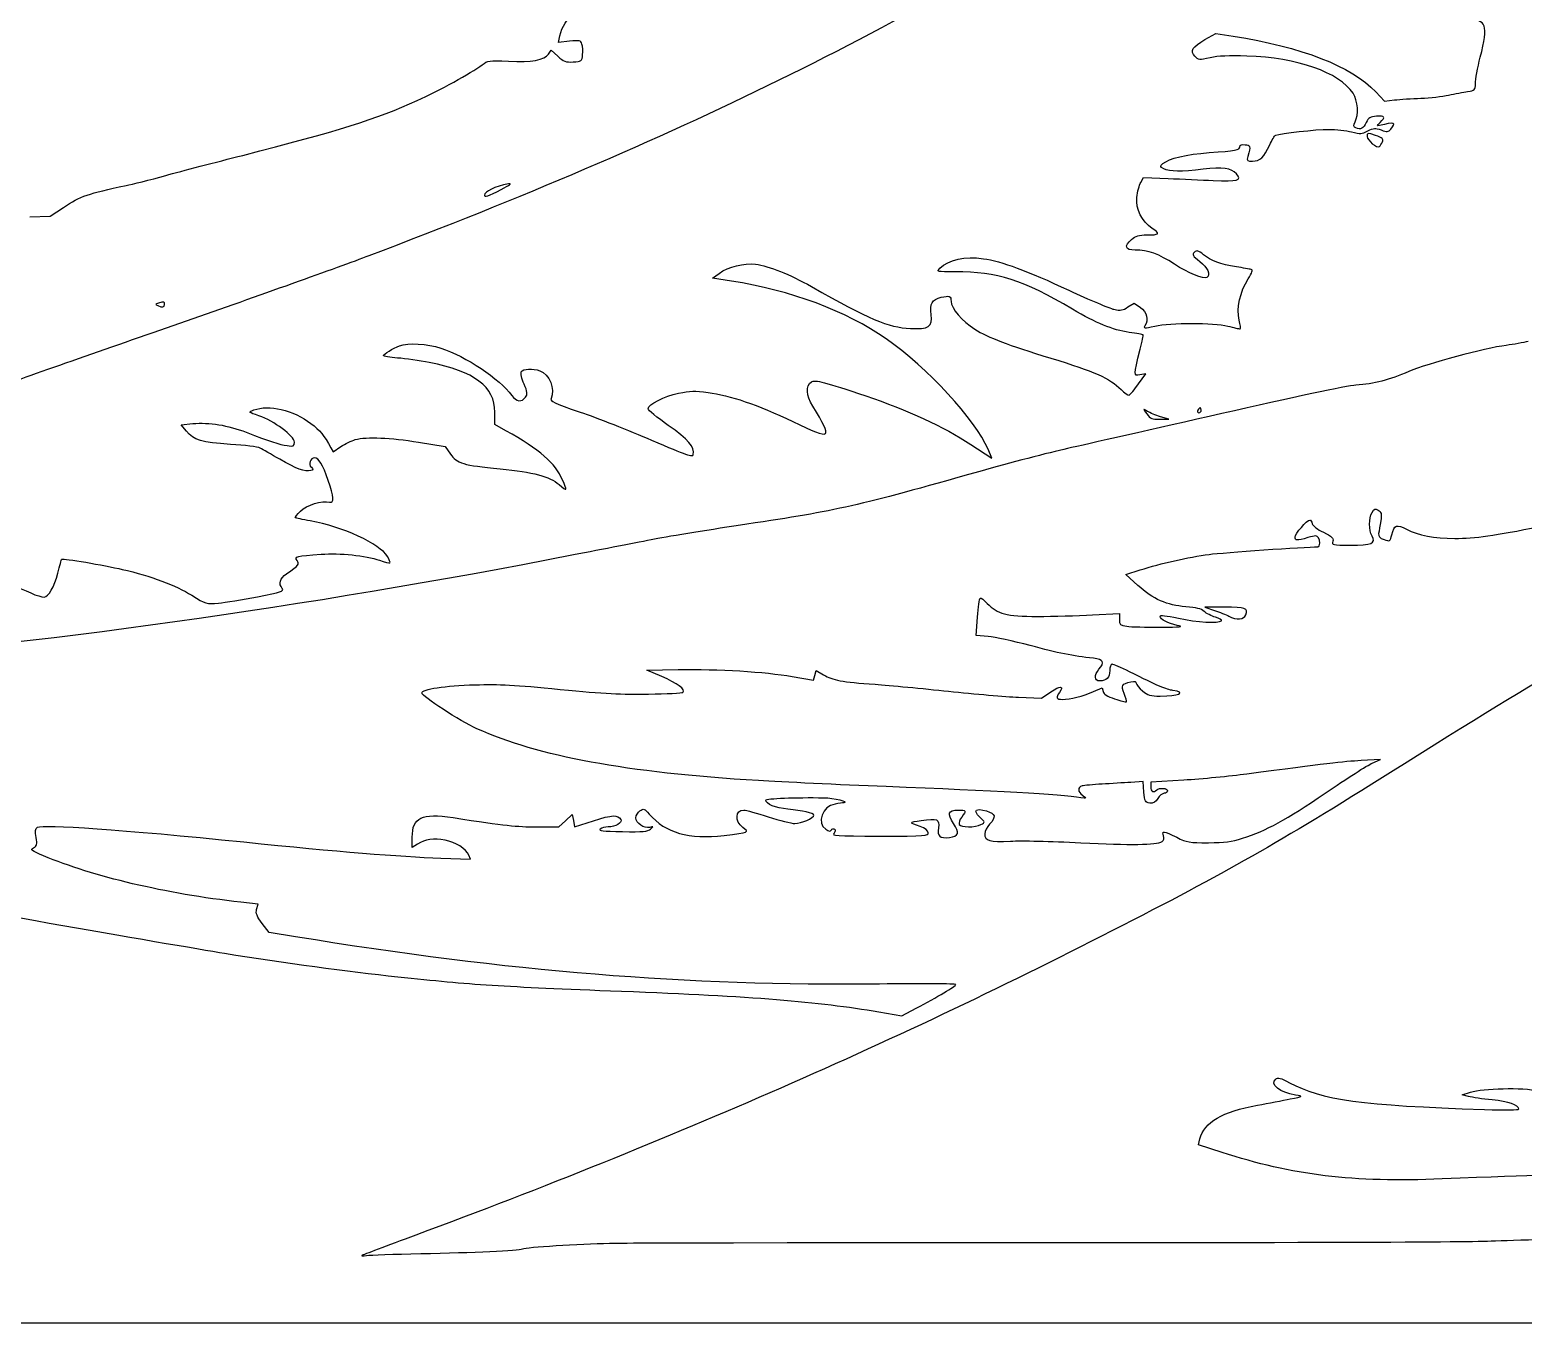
# Model space of a CAD drawing. Extents: x 0 to 500, y 0 to 193.
# Drawn here: x 383.7 to 451.8, y 0 to 59 of the extents above; entities that cross this region are included whole.
import ezdxf

# ---------------------------------------------------------------- set-up
doc = ezdxf.new("R2010")
doc.units = 0
doc.layers.add('Layer_1', color=7, linetype='CONTINUOUS')

msp = doc.modelspace()

# ---------------------------------------------------------------- linework, layer by layer
at = {"layer": 'Layer_1', "color": 7}
for points in [[(408.274203, 58.527863), (407.769793, 58.475063), (407.839893, 58.780813)], [(437.279343, 58.601533), (437.770353, 58.882123), (438.564803, 58.759063)], [(407.318723, 57.939233), (407.446113, 58.117953), (407.750513, 57.839643)], [(445.069553, 56.221873), (445.478883, 55.791813), (445.931683, 55.846213)], [(434.350313, 52.085183), (434.478443, 52.304333), (435.601593, 52.260033)], [(383.644913, 50.512043), (384.584573, 50.545043), (385.188303, 50.943953)], [(415.668193, 47.579453), (414.809253, 47.712443), (415.110563, 47.931773)], [(433.764533, 46.395503), (434.041383, 46.576873), (434.331773, 46.374373)], [(434.243943, 42.880843), (434.577743, 43.346683), (434.313383, 43.300383)], [(405.376393, 40.748123), (404.873273, 41.032323), (404.873273, 41.595423)], [(390.795413, 40.733523), (390.564383, 41.020183), (391.086933, 41.068883)], [(435.216043, 41.266613), (435.624853, 41.269613), (435.243933, 41.384833), (435.243953, 41.384833)], [(401.390163, 40.223583), (402.608833, 40.023463), (402.846233, 39.682703)], [(397.389423, 39.969923), (397.490133, 39.785373), (397.842893, 40.022633)], [(426.594343, 40.119893), (427.550703, 39.495313), (427.378263, 39.901413)], [(434.219363, 33.683743), (433.673343, 34.180453), (434.319863, 34.387883)], [(427.381813, 31.352753), (426.843403, 31.402453), (426.898703, 32.231183)], [(432.139823, 32.337413), (433.374723, 32.406213), (433.374723, 32.136343)], [(438.170533, 32.688323), (437.271413, 32.686323), (437.710493, 32.543263)], [(439.145733, 32.340853), (439.145733, 32.341183)], [(412.495583, 29.524313), (411.805083, 29.818803), (413.232083, 29.842603)], [(418.437063, 29.526183), (419.416023, 29.354083), (419.479223, 29.574513), (419.542423, 29.794943), (419.877413, 29.598383)], [(428.772773, 28.579333), (429.823953, 28.534233), (430.246893, 28.829173)], [(432.187473, 28.834253), (432.591903, 29.010613), (432.626503, 28.840593)], [(444.910843, 25.571083), (445.284683, 25.737093), (444.406523, 25.687293)], [(434.494593, 24.250073), (434.461893, 24.728743), (433.890853, 24.692343)], [(436.311033, 24.792453), (434.801713, 24.699653), (434.801713, 24.484323)], [(406.777543, 22.662393), (407.787323, 22.661523), (408.094773, 22.943563), (408.402233, 23.225603), (408.457133, 22.946483), (408.512033, 22.667383), (409.368763, 22.938953)], [(401.349553, 21.876883), (401.102573, 21.716113), (401.102573, 22.185143)], [(402.403003, 21.233353), (403.762843, 21.182653), (403.682743, 21.367043)], [(394.001493, 18.894763), (394.068193, 19.127333), (393.276933, 19.217433)], [(395.778333, 17.643843), (394.570453, 17.842733), (394.252623, 18.252463)], [(422.397823, 14.216233), (423.440623, 14.039913), (424.099243, 14.383433)], [(449.306183, 10.352203), (449.016703, 10.433003), (449.400893, 10.554033)], [(438.058863, 7.795713), (436.980253, 8.146263), (437.051653, 8.419023)], [(499.703206, 7.977543), (500.005066, 7.891643), (500.005066, 3.947463), (500.005066, 0.003273), (416.017403, 0.003273), (332.029433, 0.003273), (332.088933, 0.312473), (332.088083, 0.312653)]]:
    msp.add_lwpolyline(points, dxfattribs=at)
for points in [[(445.382833, 53.937243)], [(405.163893, 51.760143)], [(389.796193, 46.507303)], [(437.106763, 41.684643)]]:
    msp.add_lwpolyline(points, close=True, dxfattribs=at)
for points in [[(433.815783, 65.799033), (423.567983, 59.169303), (413.020323, 53.979823), (399.125563, 48.731313)], [(407.839893, 58.780813), (408.022283, 59.576243), (408.704503, 60.210533), (410.270553, 61.040703)], [(449.842213, 57.798663), (450.214323, 59.300723), (450.136083, 59.529293), (449.262123, 59.493323)], [(438.564803, 58.759063), (441.692293, 58.274583), (443.956263, 57.391523), (445.069553, 56.221873)], [(405.495633, 57.614753), (406.565323, 57.564453), (407.122243, 57.663553), (407.318723, 57.939233)], [(408.846173, 58.392903), (408.782973, 58.568543), (408.746163, 58.577213), (408.274203, 58.527863)], [(408.878673, 57.906313), (408.897973, 58.070703), (408.883673, 58.289683), (408.846173, 58.392903)], [(436.821693, 57.839833), (436.589633, 58.086803), (436.699983, 58.270473), (437.279343, 58.601533)], [(401.324393, 55.815063), (402.359683, 56.283333), (403.761903, 57.058193), (404.288163, 57.452833)], [(404.288163, 57.452833), (404.555253, 57.653123), (404.587533, 57.657453), (405.495633, 57.614753)], [(407.750513, 57.839643), (408.014713, 57.598093), (408.106983, 57.564373), (408.449253, 57.584373)], [(408.449253, 57.584373), (408.821853, 57.606173), (408.845523, 57.623873), (408.878673, 57.906313)], [(437.516843, 57.773233), (437.001783, 57.661123), (436.988403, 57.662413), (436.821693, 57.839833)], [(439.194593, 57.850633), (438.354083, 57.877533), (437.899823, 57.856633), (437.516843, 57.773233)], [(444.035433, 56.152793), (443.396433, 57.113153), (441.504483, 57.776723), (439.194593, 57.850633)], [(449.623403, 56.599093), (449.623403, 56.774683), (449.722303, 57.314483), (449.842213, 57.798663)], [(449.265923, 56.230093), (449.599823, 56.276693), (449.622723, 56.300293), (449.623403, 56.599093)], [(444.129933, 54.843653), (444.307473, 55.169283), (444.260923, 55.813853), (444.035433, 56.152793)], [(445.931683, 55.846213), (446.180733, 55.876113), (446.722393, 55.912513), (447.135403, 55.927213)], [(447.135403, 55.927213), (447.548413, 55.941813), (448.116463, 56.004813), (448.397753, 56.067073)], [(448.397753, 56.067073), (448.679033, 56.129373), (449.069713, 56.202733), (449.265923, 56.230093)], [(393.366123, 53.318793), (397.640083, 54.406273), (399.498613, 54.989243), (401.324393, 55.815063)], [(444.157333, 54.571983), (444.050713, 54.619083), (444.043953, 54.686013), (444.129933, 54.843653)], [(444.641803, 54.818923), (444.509303, 54.537543), (444.382053, 54.472683), (444.157333, 54.571983)], [(445.108323, 55.105093), (444.827393, 55.085393), (444.742883, 55.033593), (444.641803, 54.818923)], [(444.710113, 54.433853), (444.984623, 54.573963), (445.039233, 54.577783), (445.320003, 54.476553)], [(445.266973, 54.816733), (445.528773, 55.077393), (445.498533, 55.132373), (445.108323, 55.105093)], [(445.239573, 54.674373), (445.117723, 54.642373), (445.123863, 54.674373), (445.266973, 54.816733)], [(445.759463, 54.511653), (446.031323, 54.815233), (445.914643, 54.851763), (445.239573, 54.674373)], [(440.233353, 53.798033), (440.335363, 54.018583), (440.459563, 54.216583), (440.509353, 54.238043)], [(440.509353, 54.238043), (440.711893, 54.325343), (442.363233, 54.506773), (442.926743, 54.503643)], [(442.926743, 54.503643), (443.258793, 54.501643), (443.728053, 54.450743), (443.969543, 54.390153)], [(443.969543, 54.390153), (444.376373, 54.288093), (444.430763, 54.291353), (444.710113, 54.433853)], [(445.065853, 54.223043), (444.687583, 54.348843), (444.680843, 54.348183), (444.680843, 54.185043)], [(444.680843, 54.185043), (444.680843, 53.997293), (445.119963, 53.631493), (445.237853, 53.721033)], [(445.382833, 53.937223), (445.437233, 54.063343), (445.373833, 54.120703), (445.065853, 54.223043)], [(445.237853, 53.721033), (445.280153, 53.753133), (445.345413, 53.850463), (445.382833, 53.937243)], [(445.320003, 54.476553), (445.602083, 54.374833), (445.639583, 54.377853), (445.759463, 54.511653)], [(389.853503, 52.400533), (390.577983, 52.598343), (392.158663, 53.011563), (393.366123, 53.318793)], [(435.356793, 52.941913), (435.638203, 53.179553), (436.429433, 53.366573), (437.470233, 53.441443)], [(437.470233, 53.441443), (438.684963, 53.528843), (438.865273, 53.564023), (438.865273, 53.713733)], [(438.865273, 53.713733), (438.865273, 53.789233), (438.950173, 53.820303), (439.112253, 53.804233)], [(439.112253, 53.804233), (439.365433, 53.779133), (439.369723, 53.759333), (439.229263, 53.263093)], [(439.229263, 53.263093), (439.176563, 53.076923), (439.202563, 53.052583), (439.454013, 53.052583)], [(439.454013, 53.052583), (439.787293, 53.052583), (439.968853, 53.226253), (440.233353, 53.798033)], [(435.405193, 52.699833), (435.219473, 52.794533), (435.214103, 52.821423), (435.356793, 52.941913)], [(437.191943, 52.682433), (436.206153, 52.564543), (435.660023, 52.569853), (435.405193, 52.699833)], [(438.717973, 52.470683), (438.469473, 52.735153), (438.082203, 52.788893), (437.191943, 52.682433)], [(385.188303, 50.943953), (385.969493, 51.460103), (386.316823, 51.581143), (388.042313, 51.938553)], [(388.042313, 51.938553), (388.313983, 51.994853), (389.129023, 52.202713), (389.853503, 52.400533)], [(405.493203, 52.015903), (404.881633, 51.893843), (404.402073, 51.669033), (404.397183, 51.502093)], [(405.163893, 51.760143), (405.557633, 51.962663), (405.672173, 52.051623), (405.493203, 52.015903)], [(434.172133, 51.401363), (434.199633, 51.656933), (434.279833, 51.964663), (434.350313, 52.085183)], [(435.601593, 52.260033), (436.219333, 52.235633), (437.144613, 52.195633), (437.657783, 52.171033)], [(437.657783, 52.171033), (438.772583, 52.117633), (438.991533, 52.180033), (438.717973, 52.470683)], [(404.397183, 51.502093), (404.394183, 51.393843), (404.560963, 51.449993), (405.163893, 51.760143)], [(434.867533, 49.984783), (434.401303, 50.290223), (434.115243, 50.872953), (434.172133, 51.401363)], [(434.647093, 49.684393), (435.201713, 49.684393), (435.242093, 49.739393), (434.867533, 49.984783)], [(434.093803, 48.995443), (433.630903, 48.995443), (433.575173, 49.164933), (433.933593, 49.482693)], [(433.933593, 49.482693), (434.118173, 49.646333), (434.252803, 49.684393), (434.647093, 49.684393)], [(399.125563, 48.731313), (397.708513, 48.196053), (393.955803, 46.855353), (390.786213, 45.751983)], [(415.110563, 47.931773), (415.528373, 48.235883), (416.245173, 48.415693), (416.769383, 48.347873)], [(425.182673, 48.160813), (425.585173, 48.561553), (426.320033, 48.724193), (427.171013, 48.600863)], [(427.171013, 48.600863), (427.989753, 48.482203), (429.166213, 48.047343), (431.067793, 47.160443)], [(435.884803, 48.349643), (435.187023, 48.813793), (434.683223, 48.995443), (434.093803, 48.995443)], [(436.794693, 48.893273), (436.678923, 48.795973), (436.720493, 48.727163), (437.047183, 48.474983)], [(437.213183, 48.779993), (436.968763, 48.980563), (436.915663, 48.994933), (436.794693, 48.893273)], [(437.047183, 48.474983), (437.405663, 48.198273), (437.549523, 47.873783), (437.369413, 47.748173)], [(438.711443, 48.227163), (437.982083, 48.345613), (437.546803, 48.506223), (437.213183, 48.779993)], [(416.769383, 48.347873), (417.390353, 48.267573), (418.313923, 47.897553), (419.323093, 47.324873)], [(425.878803, 47.999563), (425.031393, 48.000563), (425.023653, 48.002563), (425.182673, 48.160813)], [(431.233743, 46.293263), (428.964423, 47.635533), (427.830073, 47.996993), (425.878803, 47.999563)], [(437.369413, 47.748173), (437.225653, 47.647913), (436.494313, 47.944203), (435.884803, 48.349643)], [(439.382823, 48.111743), (439.309423, 48.127143), (439.007343, 48.179143), (438.711443, 48.227163)], [(439.250703, 47.678403), (439.438723, 47.965403), (439.477283, 48.091893), (439.382823, 48.111743)], [(422.730593, 44.940503), (420.905993, 46.214313), (418.373583, 47.160583), (415.668193, 47.579453)], [(419.323093, 47.324873), (421.960433, 45.828253), (422.808973, 45.468883), (423.834613, 45.414213)], [(431.067793, 47.160443), (432.001393, 46.725013), (432.927793, 46.333963), (433.126473, 46.291443)], [(438.839503, 45.799513), (438.706233, 46.306943), (438.883803, 47.118333), (439.250703, 47.678403)], [(389.521533, 46.573153), (389.375693, 46.534153), (389.368313, 46.511153), (389.485133, 46.459503)], [(389.485133, 46.459503), (389.701493, 46.363803), (389.796193, 46.378403), (389.796193, 46.507303)], [(389.796183, 46.507253), (389.796183, 46.636883), (389.776983, 46.641493), (389.521533, 46.573153)], [(424.785203, 46.043443), (424.716503, 46.540583), (424.828603, 46.737653), (425.236623, 46.836833)], [(425.236623, 46.836833), (425.615163, 46.928833), (425.692863, 46.896333), (425.692863, 46.645803)], [(425.692863, 46.645803), (425.692863, 46.337473), (426.203733, 45.742243), (426.776663, 45.383013)], [(433.126473, 46.291443), (433.441133, 46.224043), (433.523383, 46.237543), (433.764533, 46.395503)], [(434.331773, 46.374373), (434.628043, 46.167763), (434.719313, 45.804923), (434.542233, 45.537663)], [(390.786213, 45.751983), (387.616623, 44.648603), (383.714323, 43.279183), (382.114433, 42.708813)], [(423.834613, 45.414213), (424.661343, 45.370113), (424.860073, 45.501713), (424.785203, 46.043443)], [(433.825363, 45.232763), (433.050093, 45.352523), (432.317153, 45.652443), (431.233743, 46.293263)], [(434.987263, 45.525163), (435.720933, 45.685363), (437.665033, 45.683863), (438.316393, 45.522163)], [(438.877703, 45.398743), (438.914703, 45.397883), (438.897503, 45.578473), (438.839503, 45.799513)], [(426.776663, 45.383013), (427.408623, 44.986773), (428.248593, 44.666513), (430.248293, 44.059343)], [(434.452903, 45.125063), (434.434603, 45.134063), (434.152193, 45.182263), (433.825363, 45.232763)], [(434.324383, 44.468953), (434.413383, 44.821063), (434.471223, 45.116313), (434.452903, 45.125063)], [(434.542233, 45.537663), (434.463433, 45.418753), (434.495933, 45.417833), (434.987263, 45.525163)], [(438.316393, 45.522163), (438.588073, 45.454863), (438.840663, 45.399353), (438.877703, 45.398743)], [(399.787293, 44.169853), (399.787293, 44.244253), (400.233113, 44.519633), (400.521033, 44.623033)], [(400.521033, 44.623033), (400.931943, 44.770623), (401.770203, 44.723193), (402.407553, 44.516273)], [(402.407553, 44.516273), (403.557953, 44.142823), (405.082473, 43.126073), (405.647783, 42.355263)], [(427.378263, 39.901413), (426.805853, 41.249493), (424.614773, 43.625103), (422.730593, 44.940503)], [(434.313383, 43.300383), (434.012573, 43.247683), (434.012443, 43.235083), (434.324383, 44.468953)], [(451.027683, 44.642393), (450.033733, 44.514253), (447.445423, 43.819693), (446.590043, 43.451563)], [(452.031723, 44.826813), (451.817263, 44.768913), (451.365453, 44.685933), (451.027683, 44.642393)], [(400.436503, 44.065313), (400.079433, 44.093513), (399.787293, 44.140513), (399.787293, 44.169853)], [(401.874743, 43.861613), (401.440773, 43.945513), (400.793573, 44.037143), (400.436503, 44.065313)], [(404.873273, 41.595423), (404.873273, 42.755673), (403.937333, 43.463013), (401.874743, 43.861613)], [(430.248293, 44.059343), (432.246783, 43.452523), (432.923953, 43.148843), (433.447793, 42.624463)], [(406.206413, 42.877533), (406.100803, 43.120803), (406.044233, 43.374093), (406.080713, 43.440393)], [(406.080713, 43.440393), (406.156113, 43.577483), (406.612683, 43.599953), (406.928403, 43.482093)], [(406.928403, 43.482093), (407.362543, 43.320063), (407.634853, 42.649063), (407.440083, 42.221293)], [(419.380723, 41.869953), (419.080363, 42.366243), (419.057903, 42.791943), (419.322323, 42.976353)], [(419.322323, 42.976353), (419.477993, 43.084903), (419.935133, 42.967353), (421.798293, 42.337923)], [(446.590043, 43.451563), (445.663273, 43.052713), (445.028553, 42.889433), (444.159953, 42.826423)], [(405.647783, 42.355263), (405.858723, 42.067643), (406.092173, 42.036083), (406.272313, 42.270863)], [(406.272313, 42.270863), (406.371513, 42.400133), (406.357413, 42.529603), (406.206413, 42.877533)], [(411.861943, 41.749323), (411.861943, 41.946613), (412.612643, 42.328253), (413.258093, 42.459113)], [(413.258093, 42.459113), (413.794283, 42.567813), (413.988593, 42.572863), (414.602283, 42.494013)], [(414.602283, 42.494013), (415.600943, 42.365773), (416.835673, 41.941003), (418.477823, 41.160753)], [(421.798293, 42.337923), (423.705423, 41.693953), (425.345633, 40.935413), (426.594343, 40.119893)], [(433.447793, 42.624463), (433.604773, 42.467323), (433.773023, 42.355903), (433.821683, 42.376873)], [(433.821683, 42.376873), (433.870283, 42.397873), (434.060353, 42.624623), (434.243943, 42.880843)], [(444.159953, 42.826423), (443.796993, 42.800123), (441.205863, 42.250203), (438.041863, 41.528023)], [(394.108363, 41.426243), (393.615493, 41.592643), (393.614393, 41.593893), (393.873673, 41.694133)], [(393.873673, 41.694133), (394.538213, 41.951063), (395.684673, 41.680433), (396.475153, 41.080033)], [(407.440083, 42.221293), (407.379183, 42.087593), (407.547103, 42.008383), (408.765453, 41.596033)], [(408.765453, 41.596033), (409.532733, 41.336343), (411.000253, 40.760463), (412.026593, 40.316303)], [(412.786653, 40.991373), (412.278053, 41.346853), (411.861943, 41.687923), (411.861943, 41.749323)], [(418.477823, 41.160753), (420.281513, 40.303753), (420.313423, 40.328823), (419.380723, 41.869953)], [(434.652633, 41.630623), (434.446463, 41.758583), (434.445923, 41.756213), (434.624733, 41.512403)], [(435.243953, 41.384833), (435.034443, 41.448233), (434.768353, 41.558813), (434.652633, 41.630623)], [(436.957333, 41.684643), (436.922533, 41.621443), (436.942033, 41.569823), (437.000433, 41.569823)], [(437.063663, 41.799463), (437.039963, 41.799463), (436.992063, 41.747763), (436.957333, 41.684643)], [(437.000433, 41.569823), (437.058933, 41.569823), (437.106763, 41.621523), (437.106763, 41.684643)], [(437.106763, 41.684643), (437.106763, 41.747843), (437.087363, 41.799463), (437.063663, 41.799463)], [(391.086933, 41.068883), (391.832333, 41.138283), (392.690683, 41.000183), (393.523093, 40.676913)], [(395.725833, 40.226033), (395.725833, 40.496453), (394.776973, 41.200533), (394.108363, 41.426243)], [(396.475153, 41.080033), (396.903853, 40.754423), (397.074053, 40.547763), (397.389423, 39.969923)], [(413.927993, 39.660683), (414.005293, 39.993343), (413.692133, 40.358493), (412.786653, 40.991373)], [(438.041863, 41.528023), (435.023203, 40.839033), (431.857623, 40.120823), (431.007243, 39.932023)], [(434.624733, 41.512403), (434.782103, 41.297873), (434.863503, 41.264033), (435.216043, 41.266613)], [(392.809263, 40.123573), (391.481273, 40.203973), (391.138523, 40.307803), (390.795413, 40.733523)], [(393.523093, 40.676913), (394.603683, 40.257213), (395.034113, 40.116983), (395.397173, 40.066343)], [(395.397173, 40.066343), (395.696923, 40.024543), (395.725833, 40.038643), (395.725833, 40.226033)], [(397.842893, 40.022633), (398.036903, 40.153133), (398.334703, 40.296463), (398.504653, 40.341153)], [(398.504653, 40.341153), (399.024663, 40.477873), (400.111253, 40.433653), (401.390163, 40.223583)], [(407.954253, 38.510283), (407.637713, 39.253613), (406.921613, 39.875263), (405.376393, 40.748123)], [(412.026593, 40.316303), (413.647633, 39.614783), (413.897313, 39.528683), (413.927993, 39.660683)], [(394.166493, 39.951213), (394.062173, 40.007813), (393.461293, 40.084093), (392.809263, 40.123573)], [(395.056903, 39.440663), (394.670153, 39.665643), (394.269473, 39.895383), (394.166493, 39.951213)], [(402.846233, 39.682703), (403.146373, 39.251873), (403.416633, 39.171253), (405.107443, 39.008193)], [(431.007243, 39.932023), (430.156853, 39.743223), (428.353893, 39.274273), (427.000663, 38.889923)], [(396.470623, 38.927443), (396.212193, 38.858243), (395.802183, 39.007143), (395.056903, 39.440663)], [(396.648663, 39.503783), (396.447683, 39.503783), (396.342893, 39.209923), (396.497523, 39.079993)], [(396.497523, 39.079993), (396.600883, 38.993193), (396.595123, 38.960773), (396.470623, 38.927443)], [(397.267923, 38.476593), (397.015543, 39.210663), (396.838833, 39.503783), (396.648663, 39.503783)], [(405.107443, 39.008193), (406.639843, 38.860413), (407.355333, 38.669663), (407.805343, 38.288953)], [(427.000663, 38.889923), (421.391863, 37.296843), (420.525463, 37.100303), (416.374513, 36.479503)], [(397.329023, 37.482743), (397.544583, 37.425043), (397.526113, 37.725703), (397.267923, 38.476593)], [(407.805343, 38.288953), (408.183233, 37.969253), (408.184103, 37.970533), (407.954253, 38.510283)], [(396.004523, 37.074993), (396.280773, 37.358503), (396.984133, 37.575033), (397.329023, 37.482743)], [(395.767033, 36.770323), (395.747533, 36.783923), (395.854433, 36.920983), (396.004523, 37.074993)], [(444.902853, 35.938513), (444.759093, 36.202213), (444.758813, 36.754653), (444.902853, 37.017873)], [(444.902853, 37.017873), (444.998953, 37.194123), (445.038673, 37.208523), (445.188943, 37.121553)], [(445.188943, 37.121553), (445.324063, 37.043353), (445.348993, 36.933443), (445.299393, 36.634793)], [(396.450183, 36.630863), (396.093913, 36.693963), (395.786493, 36.756763), (395.767033, 36.770323)], [(399.974183, 35.000383), (399.625693, 35.582043), (397.922983, 36.369843), (396.450183, 36.630863)], [(416.374513, 36.479503), (414.796593, 36.243513), (412.901123, 35.934013), (412.162333, 35.791733)], [(441.387873, 35.889243), (441.387873, 36.037523), (441.935113, 36.670063), (442.063383, 36.670063)], [(442.063383, 36.670063), (442.106083, 36.670063), (442.156783, 36.593663), (442.176063, 36.500333)], [(442.176063, 36.500333), (442.196563, 36.401433), (442.409933, 36.237683), (442.687773, 36.107803)], [(445.299393, 36.634793), (445.264193, 36.422633), (445.221893, 36.164663), (445.205393, 36.061523)], [(445.804253, 35.996983), (445.918313, 36.450193), (446.027393, 36.491353), (446.478453, 36.251423)], [(446.478453, 36.251423), (447.007643, 35.969943), (447.748633, 35.827763), (448.678083, 35.829353)], [(448.678083, 35.829353), (449.614693, 35.831353), (450.485313, 35.953413), (452.555873, 36.374803)], [(412.162333, 35.791733), (411.423543, 35.649453), (409.757053, 35.325823), (408.459033, 35.072563)], [(437.474763, 35.100993), (438.091713, 35.183293), (441.859393, 35.445243), (442.426523, 35.445243)], [(441.973113, 35.865843), (441.467833, 35.718623), (441.387873, 35.721823), (441.387873, 35.889243)], [(442.466123, 35.854943), (442.375123, 35.968333), (442.328483, 35.969363), (441.973113, 35.865843)], [(442.426523, 35.445243), (442.523523, 35.445243), (442.552753, 35.747013), (442.466123, 35.854943)], [(442.687773, 36.107803), (443.072473, 35.927953), (443.154813, 35.849963), (443.114633, 35.703403)], [(443.114633, 35.703403), (443.065733, 35.524983), (443.079633, 35.521823), (443.914343, 35.521823)], [(443.914343, 35.521823), (444.889943, 35.521823), (445.085173, 35.604123), (444.902853, 35.938513)], [(445.205393, 36.061523), (445.183793, 35.926413), (445.252193, 35.846803), (445.449893, 35.776683)], [(445.449893, 35.776683), (445.716913, 35.681983), (445.726463, 35.687883), (445.804253, 35.996983)], [(408.459033, 35.072563), (396.144003, 32.669733), (384.040653, 30.977443), (373.113313, 30.130543)], [(384.926483, 34.247633), (385.010983, 34.585013), (385.093563, 34.870483), (385.110093, 34.882003)], [(385.110093, 34.882003), (385.172293, 34.925403), (387.051913, 34.608913), (387.870743, 34.417233)], [(395.369113, 34.215183), (395.927713, 34.605973), (395.969773, 34.659483), (395.845453, 34.821463)], [(395.845453, 34.821463), (395.709173, 34.999053), (395.821153, 35.028173), (396.946703, 35.108033)], [(396.946703, 35.108033), (397.794543, 35.168233), (398.965803, 35.045833), (399.605533, 34.830293)], [(399.605533, 34.830293), (399.847223, 34.748893), (400.063993, 34.695483), (400.087233, 34.711703)], [(400.087233, 34.711703), (400.110433, 34.727903), (400.059633, 34.857813), (399.974183, 35.000383)], [(434.319863, 34.387883), (435.271603, 34.693253), (436.500303, 34.970983), (437.474763, 35.100993)], [(464.330033, 35.405813), (455.056873, 30.900743), (453.981193, 30.309353), (446.389273, 25.542363)], [(384.302663, 33.150183), (384.501963, 33.150183), (384.769633, 33.621093), (384.926483, 34.247633)], [(387.870743, 34.417233), (389.180333, 34.110663), (390.313153, 33.688923), (391.039303, 33.237623)], [(395.170123, 33.541913), (394.991573, 33.774573), (395.057333, 33.997063), (395.369113, 34.215183)], [(382.831223, 33.764443), (383.371313, 33.449213), (384.087643, 33.150183), (384.302663, 33.150183)], [(394.044993, 33.168363), (395.132383, 33.380443), (395.261223, 33.423213), (395.170123, 33.541913)], [(436.403933, 32.710743), (435.547163, 32.772443), (434.908443, 33.056893), (434.219363, 33.683743)], [(391.039303, 33.237623), (391.696833, 32.828963), (391.701233, 32.827663), (392.258093, 32.878173)], [(392.258093, 32.878173), (392.565483, 32.906073), (393.369583, 33.036633), (394.044993, 33.168363)], [(426.898703, 32.231183), (426.929103, 32.686973), (426.982603, 33.079863), (427.017553, 33.104263)], [(427.017553, 33.104263), (427.052553, 33.128663), (427.200563, 33.020963), (427.346503, 32.864983)], [(427.346503, 32.864983), (427.811053, 32.368383), (428.196063, 32.268373), (429.642573, 32.268513)], [(437.238753, 32.495893), (437.096463, 32.622043), (436.886843, 32.675993), (436.403933, 32.710743)], [(429.642573, 32.268513), (430.336863, 32.268583), (431.460623, 32.299613), (432.139823, 32.337413)], [(433.374723, 32.136343), (433.374723, 31.895343), (433.411423, 31.861373), (433.717753, 31.818643)], [(435.240803, 32.272173), (435.240803, 32.339773), (435.478513, 32.314373), (436.068263, 32.183773)], [(436.009193, 31.860843), (435.581143, 31.945743), (435.240803, 32.127893), (435.240803, 32.272173)], [(436.068263, 32.183773), (436.895003, 32.000683), (437.918813, 31.940433), (438.032053, 32.068193)], [(437.760383, 32.231653), (437.577983, 32.284353), (437.343253, 32.403243), (437.238753, 32.495893)], [(437.710493, 32.543263), (437.951983, 32.464563), (438.248363, 32.345863), (438.369113, 32.279453)], [(438.032053, 32.068193), (438.065053, 32.105393), (437.942753, 32.178963), (437.760383, 32.231653)], [(439.145733, 32.341183), (439.254893, 32.644473), (439.126733, 32.690113), (438.170533, 32.688323)], [(438.369113, 32.279453), (438.708823, 32.092603), (439.066573, 32.120903), (439.145733, 32.340853)], [(429.302773, 30.935623), (428.542373, 31.137723), (427.677933, 31.325423), (427.381813, 31.352753)], [(433.717753, 31.818643), (433.906423, 31.792343), (434.585613, 31.773943), (435.227083, 31.777743)], [(435.227083, 31.777743), (436.195823, 31.783743), (436.328303, 31.797543), (436.009193, 31.860843)], [(432.194653, 30.355773), (431.226943, 30.464753), (430.606003, 30.589253), (429.302773, 30.935623)], [(432.441643, 29.857053), (432.709703, 30.184083), (432.650073, 30.304483), (432.194653, 30.355773)], [(433.038303, 30.086703), (432.981803, 30.086703), (432.935573, 29.955803), (432.935573, 29.795813)], [(433.834133, 29.741853), (433.452923, 29.931523), (433.094803, 30.086703), (433.038303, 30.086703)], [(413.457493, 28.802133), (413.610213, 28.908843), (413.178173, 29.233203), (412.495583, 29.524313)], [(413.232083, 29.842603), (415.070993, 29.873303), (417.198553, 29.743903), (418.437063, 29.526183)], [(419.877413, 29.598383), (420.292293, 29.354933), (420.699113, 29.280623), (422.233143, 29.168123)], [(432.474543, 29.321213), (432.232013, 29.321213), (432.216003, 29.581833), (432.441643, 29.857053)], [(432.935573, 29.795813), (432.935573, 29.478833), (432.782453, 29.321213), (432.474543, 29.321213)], [(435.817013, 28.886203), (435.515943, 28.929503), (435.145813, 29.089233), (433.834133, 29.741853)], [(433.896053, 29.279523), (434.075103, 29.317223), (434.143033, 29.300123), (434.143033, 29.217423)], [(401.541653, 28.775703), (401.541653, 28.946623), (402.616323, 29.111993), (403.956573, 29.147323)], [(404.051013, 27.139983), (403.286613, 27.483663), (401.541653, 28.621113), (401.541653, 28.775703)], [(403.956573, 29.147323), (405.097203, 29.177423), (405.754633, 29.142323), (407.853323, 28.939233)], [(407.853323, 28.939233), (409.926433, 28.738663), (410.646283, 28.699643), (411.878343, 28.721033)], [(411.878343, 28.721033), (412.703563, 28.735333), (413.414193, 28.771833), (413.457493, 28.802133)], [(422.233143, 29.168123), (422.897243, 29.119423), (424.403823, 28.977163), (425.581103, 28.851993)], [(425.581103, 28.851993), (426.758373, 28.726823), (428.194633, 28.604123), (428.772773, 28.579333)], [(430.246893, 28.829173), (430.660893, 29.117893), (430.871403, 29.099293), (430.637613, 28.794673)], [(430.637613, 28.794673), (430.458983, 28.561913), (430.496003, 28.479203), (430.778763, 28.479203)], [(430.778763, 28.479203), (431.132313, 28.479203), (431.703223, 28.623093), (432.187473, 28.834253)], [(432.626503, 28.840593), (432.649903, 28.725863), (432.821803, 28.616763), (433.155133, 28.505103)], [(433.593383, 28.749113), (433.444293, 29.120463), (433.485733, 29.193063), (433.896053, 29.279523)], [(433.691683, 28.368943), (433.715083, 28.385043), (433.670883, 28.556143), (433.593383, 28.749113)], [(434.143033, 29.217423), (434.143033, 29.154623), (434.270913, 28.997323), (434.427213, 28.867783)], [(434.427213, 28.867783), (434.672313, 28.664663), (434.784323, 28.632263), (435.241503, 28.632263)], [(435.241503, 28.632263), (436.075183, 28.632263), (436.445723, 28.795763), (435.817013, 28.886203)], [(433.155133, 28.505103), (433.426813, 28.414103), (433.668263, 28.352823), (433.691683, 28.368943)], [(416.909353, 24.770113), (410.854533, 25.138533), (406.868663, 25.873143), (404.051013, 27.139983)], [(446.389273, 25.542363), (440.772873, 22.015803), (438.663203, 20.805383), (433.513973, 18.155153)], [(444.406523, 25.687293), (443.590763, 25.641093), (442.789763, 25.545863), (439.192483, 25.067633)], [(442.770343, 24.201123), (443.742013, 24.863293), (444.705233, 25.479773), (444.910843, 25.571083)], [(422.727133, 24.499863), (420.583883, 24.584263), (417.965883, 24.705823), (416.909353, 24.770113)], [(432.580253, 24.613543), (432.173493, 24.590143), (431.765973, 24.551143), (431.674653, 24.526643)], [(433.890853, 24.692343), (433.576783, 24.672343), (432.987013, 24.636843), (432.580253, 24.613543)], [(439.192483, 25.067633), (438.437813, 24.967303), (437.141163, 24.843473), (436.311033, 24.792453)], [(417.238623, 23.886273), (417.238623, 23.956973), (418.614503, 24.011043), (419.882123, 23.990213)], [(418.242043, 23.468963), (417.685333, 23.517463), (417.238623, 23.703223), (417.238623, 23.886273)], [(419.882123, 23.990213), (420.344593, 23.982213), (421.058993, 23.808683), (420.805833, 23.765323)], [(431.615453, 23.992403), (430.676783, 24.134633), (427.723863, 24.303233), (422.727133, 24.499863)], [(431.674653, 24.526643), (431.454053, 24.467643), (431.464293, 24.276883), (431.697753, 24.097003)], [(431.697753, 24.097003), (431.879353, 23.957053), (431.876083, 23.952903), (431.615453, 23.992403)], [(434.758633, 23.748373), (434.555733, 23.768573), (434.523273, 23.830273), (434.494593, 24.250073)], [(435.128703, 23.958873), (435.026863, 23.787433), (434.928473, 23.731453), (434.758633, 23.748373)], [(434.801713, 24.484323), (434.801713, 24.270903), (434.945523, 24.198183), (435.076133, 24.345553)], [(435.076133, 24.345553), (435.182243, 24.465293), (435.570093, 24.435253), (435.570093, 24.307253)], [(435.418753, 24.192423), (435.335553, 24.192423), (435.205003, 24.087323), (435.128703, 23.958873)], [(435.570093, 24.307253), (435.570093, 24.244053), (435.501993, 24.192423), (435.418753, 24.192423)], [(438.991423, 22.140713), (440.093303, 22.495663), (440.966083, 22.971543), (442.770343, 24.201123)], [(401.102573, 22.185143), (401.102573, 23.097883), (401.528023, 23.302633), (402.968653, 23.083213)], [(409.368763, 22.938953), (410.238073, 23.214523), (410.491643, 23.226233), (410.617973, 22.996653)], [(411.311123, 23.077043), (411.311123, 23.179293), (411.393423, 23.320363), (411.494103, 23.390543)], [(411.494103, 23.390543), (411.664913, 23.509663), (411.693093, 23.499663), (411.917523, 23.240343)], [(411.917523, 23.240343), (412.661273, 22.380953), (413.719173, 22.081593), (415.335783, 22.273063)], [(416.186503, 22.637483), (415.812733, 22.918733), (415.844073, 23.427943), (416.235003, 23.426153)], [(416.235003, 23.426153), (416.334203, 23.425283), (416.835223, 23.288283), (417.348393, 23.120783)], [(419.434013, 23.193603), (419.434013, 23.287803), (418.896413, 23.411983), (418.242043, 23.468963)], [(418.568493, 22.815413), (418.848503, 22.814543), (419.434013, 23.070453), (419.434013, 23.193603)], [(420.396493, 23.700523), (419.826943, 23.613023), (419.536183, 22.828593), (419.971473, 22.553883)], [(420.805833, 23.765323), (420.745633, 23.755023), (420.561423, 23.725823), (420.396493, 23.700523)], [(425.800643, 22.814653), (425.501673, 23.259783), (425.560703, 23.427053), (426.016733, 23.427053)], [(426.016733, 23.427053), (426.402093, 23.427053), (426.406063, 23.419053), (426.176893, 23.110143)], [(427.002923, 23.109463), (426.680913, 23.413203), (426.814293, 23.533763), (427.309983, 23.387033)], [(427.309983, 23.387033), (427.724893, 23.264223), (427.760383, 23.106253), (427.447193, 22.776473)], [(383.938263, 22.179873), (383.886763, 22.450753), (383.906163, 22.586373), (384.004163, 22.639843)], [(384.004163, 22.639843), (384.279913, 22.790263), (387.850293, 22.536533), (393.418683, 21.970813)], [(402.968653, 23.083213), (405.417453, 22.710233), (405.841953, 22.663323), (406.777543, 22.662393)], [(409.683943, 22.562913), (409.589743, 22.483813), (409.789273, 22.460253), (410.694603, 22.443663)], [(410.041263, 22.661513), (409.909263, 22.661513), (409.748463, 22.617113), (409.683943, 22.562913)], [(410.617973, 22.996653), (410.702173, 22.843553), (410.388953, 22.661513), (410.041263, 22.661513)], [(410.694603, 22.443663), (411.657773, 22.426063), (411.845373, 22.442663), (411.978503, 22.556583)], [(411.939803, 22.639283), (411.684263, 22.572483), (411.311123, 22.832293), (411.311123, 23.077043)], [(411.978503, 22.556583), (412.117103, 22.675333), (412.112803, 22.684513), (411.939803, 22.639283)], [(415.335783, 22.273063), (416.510663, 22.412213), (416.494873, 22.405453), (416.186503, 22.637483)], [(417.348393, 23.120783), (417.861563, 22.953283), (418.410613, 22.815863), (418.568493, 22.815413)], [(419.971473, 22.553883), (420.132163, 22.452473), (420.191313, 22.445393), (420.230873, 22.522883)], [(420.230873, 22.522883), (420.259073, 22.578083), (420.324073, 22.595883), (420.375303, 22.562383)], [(420.375303, 22.562383), (420.426603, 22.528883), (420.416003, 22.442783), (420.351803, 22.371013)], [(424.282633, 22.673993), (423.754883, 22.857773), (423.756643, 22.868663), (424.327533, 22.953573)], [(424.648063, 22.393633), (424.648063, 22.490633), (424.514063, 22.593393), (424.282633, 22.673993)], [(424.327533, 22.953573), (425.064263, 23.063153), (425.178033, 23.013873), (425.113283, 22.613213)], [(425.113283, 22.613213), (425.050983, 22.227473), (425.174483, 22.121583), (425.617563, 22.180893)], [(425.617563, 22.180893), (426.048593, 22.238593), (426.090383, 22.383263), (425.800643, 22.814653)], [(426.176893, 23.110143), (426.081993, 22.982133), (426.031023, 22.828823), (426.063683, 22.769463)], [(426.063683, 22.769463), (426.139783, 22.631213), (426.790343, 22.627883), (427.058023, 22.764463)], [(427.058023, 22.764463), (427.251673, 22.863163), (427.249493, 22.876883), (427.002923, 23.109463)], [(427.447193, 22.776473), (427.327243, 22.650163), (427.228773, 22.456313), (427.228373, 22.345683)], [(383.824773, 21.700593), (383.976553, 21.777993), (383.997713, 21.867363), (383.938263, 22.179873)], [(393.418683, 21.970813), (397.740353, 21.531743), (400.520723, 21.303523), (402.403003, 21.233353)], [(402.602383, 22.055943), (402.086953, 22.152743), (401.685093, 22.095343), (401.349553, 21.876883)], [(403.682743, 21.367043), (403.555783, 21.659143), (403.071733, 21.967803), (402.602383, 22.055943)], [(420.351803, 22.371013), (420.243273, 22.249703), (420.390103, 22.240533), (422.441573, 22.240533)], [(422.441573, 22.240533), (424.574883, 22.240533), (424.648063, 22.245533), (424.648063, 22.393633)], [(427.228373, 22.345683), (427.227373, 22.014123), (427.449813, 21.950283), (428.405483, 22.008123)], [(428.405483, 22.008123), (428.908483, 22.038523), (430.223333, 22.008993), (431.610513, 21.935823)], [(431.610513, 21.935823), (433.886243, 21.815973), (435.038883, 21.833063), (435.322073, 21.990823)], [(435.392473, 22.249303), (435.306573, 22.488003), (435.375673, 22.480333), (435.989393, 22.183103)], [(435.322073, 21.990823), (435.400973, 22.034723), (435.430573, 22.143523), (435.392473, 22.249303)], [(435.989393, 22.183103), (436.472493, 21.949153), (436.558783, 21.934493), (437.436173, 21.937293)], [(437.436173, 21.937293), (438.205283, 21.939293), (438.478523, 21.975493), (438.991423, 22.140713)], [(384.274903, 21.338293), (383.711313, 21.574783), (383.659623, 21.616383), (383.824773, 21.700593)], [(393.276933, 19.217433), (389.837023, 19.609013), (386.551133, 20.383163), (384.274903, 21.338293)], [(378.177243, 19.409623), (378.242343, 19.364823), (390.268473, 17.257293), (392.540563, 16.892513)], [(394.252623, 18.252463), (394.016643, 18.556693), (393.951973, 18.722093), (394.001493, 18.894763)], [(433.513973, 18.155153), (423.291583, 12.893863), (412.899973, 8.340103), (401.267563, 4.024293)], [(422.425263, 15.484883), (413.677953, 15.384253), (405.455753, 16.050433), (395.778333, 17.643843)], [(392.540563, 16.892513), (395.279313, 16.452813), (398.149523, 16.062403), (400.443953, 15.817503)], [(400.443953, 15.817503), (403.835683, 15.455473), (405.132683, 15.371813), (410.652503, 15.159053)], [(410.652503, 15.159053), (416.658343, 14.927553), (419.576183, 14.693333), (422.397823, 14.216233)], [(425.910443, 15.462983), (425.910443, 15.497083), (424.342103, 15.506883), (422.425263, 15.484883)], [(424.099243, 14.383433), (425.057363, 14.883183), (425.910443, 15.391653), (425.910443, 15.462983)], [(441.417923, 10.416023), (440.692133, 10.527873), (440.223553, 10.901033), (440.508373, 11.140353)], [(440.508373, 11.140353), (440.613673, 11.228853), (440.719643, 11.201753), (441.135793, 10.980273)], [(441.135793, 10.980273), (442.620553, 10.189913), (444.400433, 9.945313), (450.032073, 9.757693)], [(439.678923, 9.954793), (440.165973, 10.043993), (440.836143, 10.172043), (441.168193, 10.239253)], [(441.168193, 10.239253), (441.769713, 10.361013), (441.770623, 10.361663), (441.417923, 10.416023)], [(450.386893, 10.194963), (449.951733, 10.236963), (449.465403, 10.307783), (449.306183, 10.352203)], [(449.400893, 10.554033), (449.969183, 10.733053), (451.753103, 10.766203), (452.514263, 10.611933)], [(437.051653, 8.419023), (437.252293, 9.185193), (438.062043, 9.658523), (439.678923, 9.954793)], [(450.032073, 9.757693), (451.024163, 9.724593), (451.596283, 9.732793), (451.596283, 9.780093)], [(451.596283, 9.780093), (451.596283, 9.962973), (451.129083, 10.123233), (450.386893, 10.194963)], [(448.106683, 6.584623), (444.032003, 6.417903), (441.276433, 6.750043), (438.058863, 7.795713)], [(455.021423, 6.732633), (453.739013, 6.794733), (452.699073, 6.772533), (448.106683, 6.584623)], [(401.267563, 4.024293), (399.939353, 3.531503), (398.828043, 3.111243), (398.797973, 3.090373)], [(406.133033, 3.401393), (406.295023, 3.471193), (408.728583, 3.625523), (410.103993, 3.653193)], [(410.103993, 3.653193), (410.737913, 3.665993), (413.281813, 3.676793), (415.757113, 3.677293)], [(415.757113, 3.677293), (442.589423, 3.682293), (448.730853, 3.696993), (450.334443, 3.757693)], [(450.334443, 3.757693), (451.360783, 3.796493), (453.954093, 3.863063), (456.097333, 3.905533)], [(398.797973, 3.090373), (398.767973, 3.069473), (398.866673, 3.071173), (399.017513, 3.094373)], [(399.017513, 3.094373), (399.168323, 3.117273), (400.279643, 3.155273), (401.487103, 3.178873)], [(401.487103, 3.178873), (403.902733, 3.226073), (405.954363, 3.324393), (406.133033, 3.401393)]]:
    msp.add_open_spline(points, degree=3, dxfattribs=at)

doc.saveas('drawing.dxf')
